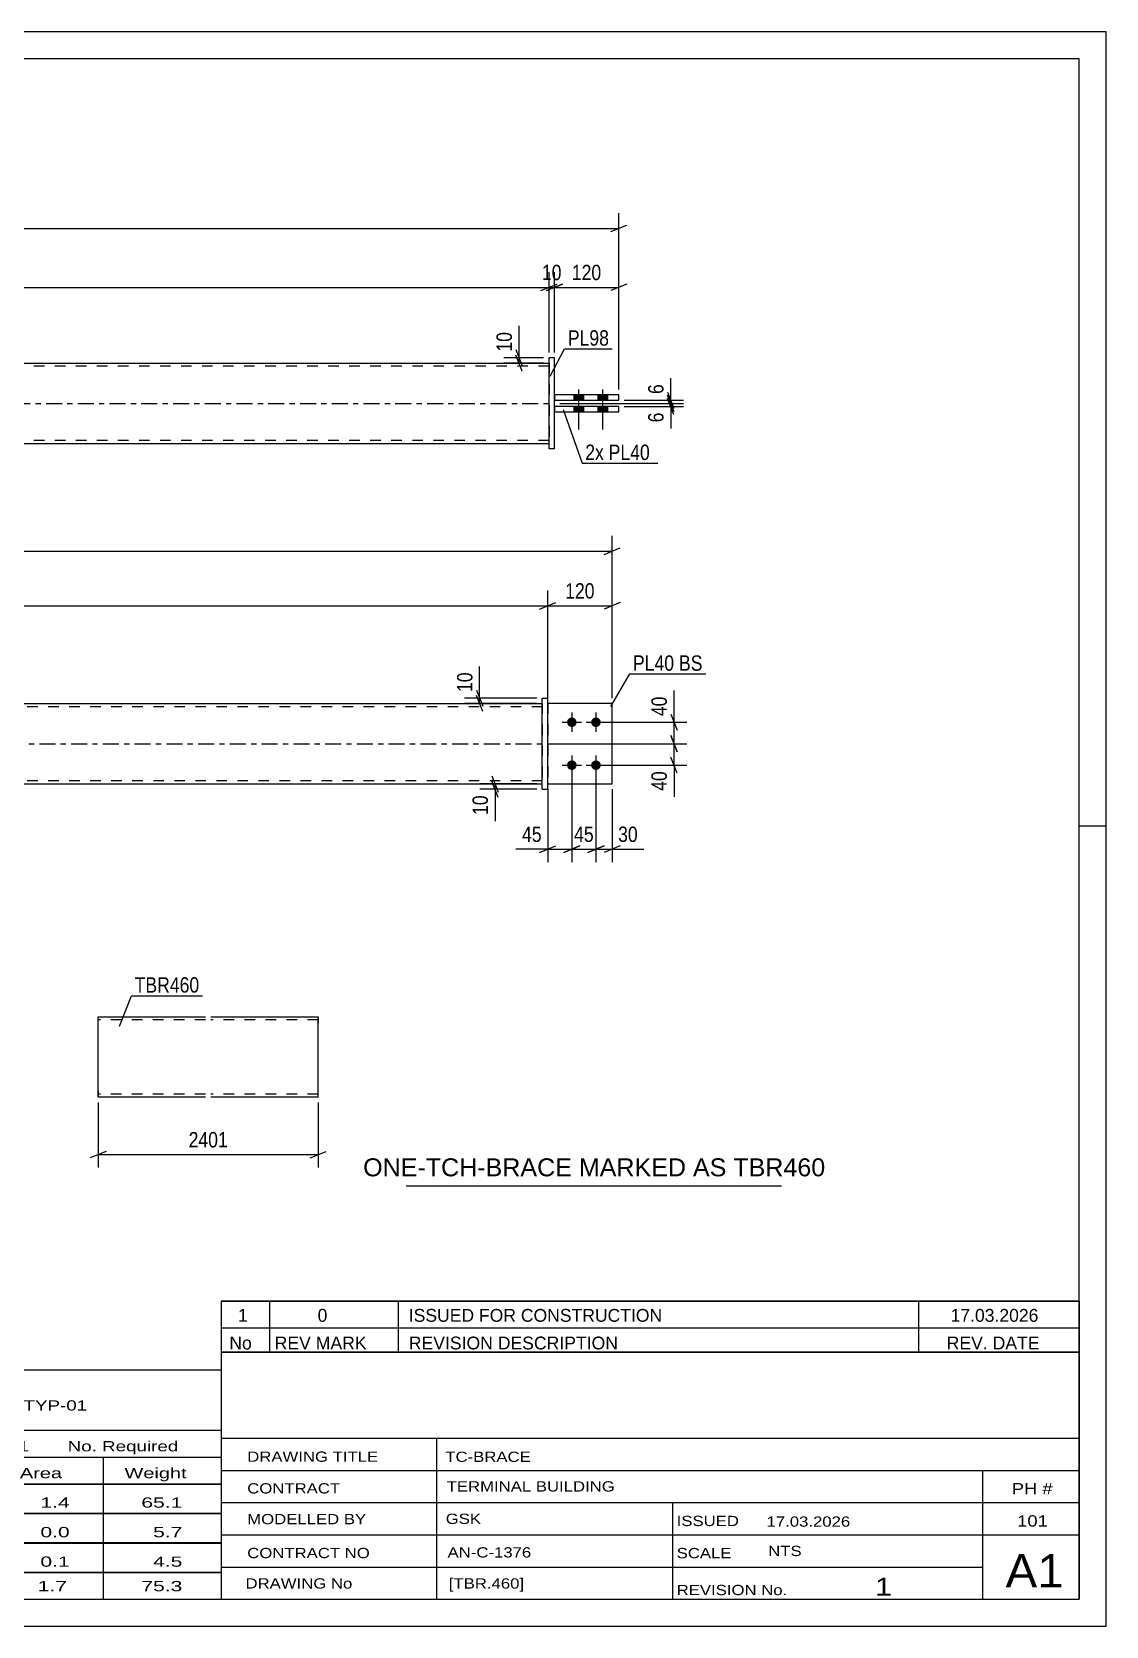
# Model space of a CAD drawing. Header units: millimetres. Extents: x 0 to 420, y 0 to 297.
# Drawn here: x 219.7 to 420, y 0 to 297 of the extents above; entities that cross this region are included whole.
import ezdxf

# ---------------------------------------------------------------- set-up
doc = ezdxf.new("R2010")
doc.units = ezdxf.units.MM
doc.linetypes.add('DXK_LINE_DOT2', pattern=[3.9198, 1.9599, -1.9599])
doc.linetypes.add('DXK_LINE_DOT3', pattern=[5.9187, 2.979, -0.9799, 0.9799, -0.9799])
doc.styles.add('Arial', font='ARIAL.TTF', dxfattribs={"height": 0.2})
doc.styles.add('Arial Narrow', font='ARIALN.TTF', dxfattribs={"height": 0.2})

# ---------------------------------------------------------------- blocks, each defined once
blk = doc.blocks.new('Unknown-581560066-1128')
at = {"color": 5, "linetype": 'Continuous'}
for p, q in [((420, 297), (0, 297)), ((420, 0), (420, 297)), ((415, 292), (5, 292)), ((415, 5), (415, 292)), ((420, 149), (415, 149)), ((5, 5), (415, 5)), ((0, 0), (420, 0))]:
    blk.add_line(p, q, dxfattribs=at)
blk = doc.blocks.new('Bolt-581560066-1807 - 1803')
at = {"linetype": 'Continuous'}
for points in [[(320.39, 169.29, -1), (320.39, 167.49, -1)], [(324.89, 169.29, -1), (324.89, 167.49, -1)], [(320.39, 161.29, -1), (320.39, 159.49, -1)], [(324.89, 161.29, -1), (324.89, 159.49, -1)]]:
    blk.add_hatch(color=1, dxfattribs=at).paths.add_polyline_path(points)
at = {"color": 1, "linetype": 'Continuous'}
for p, q in [((320.39, 170.19), (320.39, 166.59)), ((324.89, 170.19), (324.89, 166.59)), ((318.59, 168.39), (322.19, 168.39)), ((323.09, 168.39), (326.69, 168.39)), ((318.59, 160.39), (322.19, 160.39)), ((320.39, 162.19), (320.39, 158.59)), ((323.09, 160.39), (326.69, 160.39)), ((324.89, 162.19), (324.89, 158.59))]:
    blk.add_line(p, q, dxfattribs=at)
blk = doc.blocks.new('Part-581560066-1827 - 1803')
at = {"linetype": 'Continuous'}
blk.add_hatch(color=2, dxfattribs=at).paths.add_polyline_path([(133.59, 171.89), (132.79, 173.29), (134.39, 173.29)])
at = {"color": 2, "linetype": 'Continuous'}
for p, q in [((133.59, 171.89), (132.79, 173.29)), ((132.79, 173.29), (134.39, 173.29)), ((134.39, 173.29), (133.59, 171.89)), ((103.59, 171.89), (209.19, 171.89)), ((209.29, 171.89), (314.89, 171.89)), ((103.59, 156.89), (209.19, 156.89)), ((209.29, 156.89), (314.89, 156.89))]:
    blk.add_line(p, q, dxfattribs=at)
at = {"color": 7, "linetype": 'DXK_LINE_DOT2'}
for p, q in [((103.59, 156.89), (103.59, 171.89)), ((209.19, 171.29), (103.59, 171.29)), ((314.89, 171.29), (209.29, 171.29)), ((314.89, 171.89), (314.89, 156.89)), ((209.19, 157.49), (103.59, 157.49)), ((314.89, 157.49), (209.29, 157.49))]:
    blk.add_line(p, q, dxfattribs=at)
at = {"color": 7, "linetype": 'DXK_LINE_DOT3'}
for p, q in [((103.59, 164.39), (209.19, 164.39)), ((209.29, 164.39), (314.89, 164.39))]:
    blk.add_line(p, q, dxfattribs=at)
at = {"color": 2, "linetype": 'Continuous'}
blk.add_circle((133.59, 172.79), 1, dxfattribs=at)
blk = doc.blocks.new('Part-581560066-1832 - 1803')
at = {"color": 2, "linetype": 'Continuous'}
for p, q in [((327.89, 171.89), (315.89, 171.89)), ((327.89, 156.89), (327.89, 171.89)), ((315.89, 156.89), (327.89, 156.89))]:
    blk.add_line(p, q, dxfattribs=at)
at = {"color": 7, "linetype": 'DXK_LINE_DOT2'}
blk.add_line((315.89, 171.89), (315.89, 156.89), dxfattribs=at)
blk = doc.blocks.new('Part-581560066-1837 - 1803')
at = {"color": 7, "linetype": 'DXK_LINE_DOT2'}
for p, q in [((327.89, 171.89), (315.89, 171.89)), ((315.89, 171.89), (315.89, 156.89)), ((327.89, 156.89), (327.89, 171.89)), ((315.89, 156.89), (327.89, 156.89))]:
    blk.add_line(p, q, dxfattribs=at)
blk = doc.blocks.new('Part-581560066-1838 - 1803')
at = {"color": 2, "linetype": 'Continuous'}
for p, q in [((314.89, 155.89), (314.89, 172.89)), ((314.89, 172.89), (315.89, 172.89)), ((315.89, 155.89), (315.89, 172.89)), ((314.89, 155.89), (315.89, 155.89))]:
    blk.add_line(p, q, dxfattribs=at)
blk = doc.blocks.new('Part-581560066-2185 - 2166')
at = {"color": 2, "linetype": 'Continuous'}
for p, q in [((316.14, 219.3), (316.14, 236.3)), ((317.14, 236.3), (316.14, 236.3)), ((317.14, 219.3), (317.14, 236.3)), ((317.14, 219.3), (316.14, 219.3))]:
    blk.add_line(p, q, dxfattribs=at)
blk = doc.blocks.new('Bolt-581560066-2169 - 2166')
at = {"linetype": 'Continuous'}
for points in [[(322.54, 229.4), (320.74, 229.4), (320.74, 228.4), (322.54, 228.4)], [(322.54, 229.4), (320.74, 229.4), (320.74, 228.4), (322.54, 228.4)], [(327.04, 229.4), (325.24, 229.4), (325.24, 228.4), (327.04, 228.4)], [(327.04, 229.4), (325.24, 229.4), (325.24, 228.4), (327.04, 228.4)], [(322.54, 227.2), (320.74, 227.2), (320.74, 226.2), (322.54, 226.2)], [(322.54, 227.2), (320.74, 227.2), (320.74, 226.2), (322.54, 226.2)], [(327.04, 227.2), (325.24, 227.2), (325.24, 226.2), (327.04, 226.2)], [(327.04, 227.2), (325.24, 227.2), (325.24, 226.2), (327.04, 226.2)]]:
    blk.add_hatch(color=1, dxfattribs=at).paths.add_polyline_path(points)
at = {"color": 1, "linetype": 'Continuous'}
for p, q in [((320.74, 229.4), (320.74, 228.4)), ((320.74, 229.4), (320.74, 228.4)), ((321.64, 230.4), (321.64, 222.9)), ((321.64, 230.4), (321.64, 222.9)), ((322.54, 229.4), (322.54, 228.4)), ((322.54, 229.4), (322.54, 228.4)), ((325.24, 229.4), (325.24, 228.4)), ((325.24, 229.4), (325.24, 228.4)), ((326.14, 230.4), (326.14, 222.9)), ((326.14, 230.4), (326.14, 222.9)), ((327.04, 229.4), (327.04, 228.4)), ((327.04, 229.4), (327.04, 228.4)), ((320.74, 227.2), (320.74, 226.2)), ((320.74, 227.2), (320.74, 226.2)), ((322.54, 227.2), (322.54, 226.2)), ((322.54, 227.2), (322.54, 226.2)), ((325.24, 227.2), (325.24, 226.2)), ((325.24, 227.2), (325.24, 226.2)), ((327.04, 227.2), (327.04, 226.2)), ((327.04, 227.2), (327.04, 226.2))]:
    blk.add_line(p, q, dxfattribs=at)
blk = doc.blocks.new('Part-581560066-2190 - 2166')
at = {"color": 2, "linetype": 'Continuous'}
for p, q in [((329.14, 229.4), (317.14, 229.4)), ((329.14, 228.4), (329.14, 229.4)), ((317.14, 228.4), (329.14, 228.4))]:
    blk.add_line(p, q, dxfattribs=at)
at = {"color": 7, "linetype": 'DXK_LINE_DOT2'}
blk.add_line((317.14, 229.4), (317.14, 228.4), dxfattribs=at)
blk = doc.blocks.new('Part-581560066-2195 - 2166')
at = {"color": 2, "linetype": 'Continuous'}
for p, q in [((329.14, 227.2), (317.14, 227.2)), ((317.14, 226.2), (329.14, 226.2)), ((329.14, 226.2), (329.14, 227.2))]:
    blk.add_line(p, q, dxfattribs=at)
at = {"color": 7, "linetype": 'DXK_LINE_DOT2'}
blk.add_line((317.14, 227.2), (317.14, 226.2), dxfattribs=at)
blk = doc.blocks.new('Part-581560066-2200 - 2166')
at = {"linetype": 'Continuous'}
blk.add_hatch(color=2, dxfattribs=at).paths.add_polyline_path([(134.84, 227.8), (134.04, 229.2), (135.64, 229.2)])
at = {"color": 2, "linetype": 'Continuous'}
for p, q in [((104.84, 235.3), (210.44, 235.3)), ((210.54, 235.3), (316.14, 235.3)), ((134.84, 227.8), (134.04, 229.2)), ((134.04, 229.2), (135.64, 229.2)), ((135.64, 229.2), (134.84, 227.8)), ((104.84, 220.3), (210.44, 220.3)), ((210.54, 220.3), (316.14, 220.3))]:
    blk.add_line(p, q, dxfattribs=at)
at = {"color": 7, "linetype": 'DXK_LINE_DOT2'}
for p, q in [((104.84, 235.3), (104.84, 220.3)), ((210.44, 234.7), (104.84, 234.7)), ((316.14, 234.7), (210.54, 234.7)), ((316.14, 235.3), (316.14, 220.3)), ((210.44, 220.9), (104.84, 220.9)), ((316.14, 220.9), (210.54, 220.9))]:
    blk.add_line(p, q, dxfattribs=at)
at = {"color": 7, "linetype": 'DXK_LINE_DOT3'}
for p, q in [((104.84, 227.8), (210.44, 227.8)), ((210.54, 227.8), (316.14, 227.8))]:
    blk.add_line(p, q, dxfattribs=at)
at = {"color": 2, "linetype": 'Continuous'}
blk.add_circle((134.84, 228.7), 1, dxfattribs=at)
blk = doc.blocks.new('Part-581560066-1241 - 1223')
at = {"color": 2, "linetype": 'Continuous'}
for p, q in [((232.1, 99.73), (232.1, 113.53)), ((232.1, 113.53), (252.1, 113.53)), ((253.1, 113.53), (273.1, 113.53)), ((273.1, 113.53), (273.1, 113.44)), ((273.1, 113.44), (273.1, 112.33)), ((273.1, 98.53), (273.1, 112.33)), ((232.1, 98.62), (232.1, 99.73)), ((232.1, 98.53), (232.1, 98.62)), ((252.1, 98.53), (232.1, 98.53)), ((273.1, 98.53), (253.1, 98.53))]:
    blk.add_line(p, q, dxfattribs=at)
at = {"color": 7, "linetype": 'DXK_LINE_DOT2'}
for p, q in [((252.1, 112.93), (232.1, 112.93)), ((273.1, 112.93), (253.1, 112.93)), ((273.1, 112.33), (273.1, 113.18)), ((232.1, 99.73), (232.1, 98.88)), ((232.1, 99.13), (232.1, 99.17)), ((252.1, 99.13), (232.1, 99.13)), ((232.1, 98.53), (232.1, 98.53)), ((273.1, 99.13), (253.1, 99.13)), ((273.1, 99.13), (273.1, 99.17))]:
    blk.add_line(p, q, dxfattribs=at)
blk = doc.blocks.new('StraightDimension-581560066-1978 - 1803')
at = {"color": 7, "linetype": 'Continuous'}
for p, q in [((320.39, 159.39), (320.39, 142.34)), ((324.89, 159.39), (324.89, 142.34)), ((318.89, 144.14), (321.89, 145.34)), ((320.39, 144.74), (324.89, 144.74)), ((326.39, 145.34), (323.39, 144.14))]:
    blk.add_line(p, q, dxfattribs=at)
at = {"color": 0}
blk.add_wipeout([(325.07, 145.49), (325.07, 149.69), (320.21, 149.69), (320.21, 145.49)], dxfattribs=at)
at = {"color": 3, "style": 'Arial Narrow'}
blk.add_text('45', height=2.863, dxfattribs=at).set_placement((320.81, 146.09))
blk = doc.blocks.new('StraightDimension-581560066-1914 - 1803')
at = {"color": 7, "linetype": 'Continuous'}
for p, q in [((338.85, 169.89), (340.05, 166.89)), ((325.89, 168.39), (341.85, 168.39)), ((339.45, 164.39), (339.45, 168.39)), ((315.89, 164.39), (341.85, 164.39)), ((340.05, 162.89), (338.85, 165.89))]:
    blk.add_line(p, q, dxfattribs=at)
at = {"color": 0}
blk.add_wipeout([(338.7, 173.77), (334.5, 173.77), (334.5, 168.92), (338.7, 168.92)], dxfattribs=at)
at = {"color": 7, "linetype": 'Continuous'}
blk.add_line((339.45, 168.39), (339.45, 174.3), dxfattribs=at)
blk.add_line((339.45, 168.39), (339.45, 174.3), dxfattribs=at)
at = {"color": 3, "style": 'Arial Narrow'}
blk.add_text('40', height=2.863, rotation=90.0002, dxfattribs=at).set_placement((338.1, 169.52))
blk = doc.blocks.new('StraightDimension-581560066-1965 - 1803')
at = {"color": 7, "linetype": 'Continuous'}
for p, q in [((324.89, 159.39), (324.89, 142.34)), ((327.89, 155.89), (327.89, 142.34)), ((323.39, 144.14), (326.39, 145.34)), ((324.89, 144.74), (327.89, 144.74)), ((329.39, 145.34), (326.39, 144.14))]:
    blk.add_line(p, q, dxfattribs=at)
at = {"color": 0}
blk.add_wipeout([(333.27, 145.49), (333.27, 149.69), (328.42, 149.69), (328.42, 145.49)], dxfattribs=at)
at = {"color": 7, "linetype": 'Continuous'}
blk.add_line((327.89, 144.74), (333.8, 144.74), dxfattribs=at)
blk.add_line((327.89, 144.74), (333.8, 144.74), dxfattribs=at)
at = {"color": 3, "style": 'Arial Narrow'}
blk.add_text('30', height=2.863, dxfattribs=at).set_placement((329.02, 146.09))
blk = doc.blocks.new('StraightDimension-581560066-1902 - 1803')
at = {"color": 7, "linetype": 'Continuous'}
for p, q in [((313.89, 172.89), (300.36, 172.89)), ((302.61, 174.39), (303.81, 171.39)), ((303.81, 170.39), (302.61, 173.39)), ((303.21, 171.89), (303.21, 172.89)), ((313.89, 171.89), (300.36, 171.89))]:
    blk.add_line(p, q, dxfattribs=at)
at = {"color": 0}
blk.add_wipeout([(302.46, 178.27), (298.26, 178.27), (298.26, 173.42), (302.46, 173.42)], dxfattribs=at)
at = {"color": 7, "linetype": 'Continuous'}
blk.add_line((303.21, 172.89), (303.21, 178.8), dxfattribs=at)
blk.add_line((303.21, 172.89), (303.21, 178.8), dxfattribs=at)
at = {"color": 3, "style": 'Arial Narrow'}
blk.add_text('10', height=2.863, rotation=90.0002, dxfattribs=at).set_placement((301.86, 174.02))
blk = doc.blocks.new('StraightDimension-581560066-1847 - 1803')
at = {"color": 7, "linetype": 'Continuous'}
for p, q in [((314.39, 189.48), (317.39, 190.68)), ((315.89, 172.89), (315.89, 192.93)), ((315.89, 190.08), (327.89, 190.08)), ((329.39, 190.68), (326.39, 189.48)), ((327.89, 172.89), (327.89, 192.93))]:
    blk.add_line(p, q, dxfattribs=at)
at = {"color": 0}
blk.add_wipeout([(325.23, 190.83), (325.23, 195.03), (318.55, 195.03), (318.55, 190.83)], dxfattribs=at)
at = {"color": 3, "style": 'Arial Narrow'}
blk.add_text('120', height=2.863, dxfattribs=at).set_placement((319.15, 191.43))
blk = doc.blocks.new('StraightDimension-581560066-1848 - 1803')
at = {"color": 7, "linetype": 'Continuous'}
for p, q in [((104.09, 190.68), (101.09, 189.48)), ((102.59, 172.89), (102.59, 192.93)), ((102.59, 190.08), (315.89, 190.08)), ((314.39, 189.48), (317.39, 190.68)), ((315.89, 172.89), (315.89, 192.93))]:
    blk.add_line(p, q, dxfattribs=at)
at = {"color": 0}
blk.add_wipeout([(213.5, 190.83), (213.5, 195.03), (204.98, 195.03), (204.98, 190.83)], dxfattribs=at)
at = {"color": 3, "style": 'Arial Narrow'}
blk.add_text('2421', height=2.863, dxfattribs=at).set_placement((205.58, 191.43))
blk = doc.blocks.new('StraightDimension-581560066-1929 - 1803')
at = {"color": 7, "linetype": 'Continuous'}
for p, q in [((315.89, 164.39), (341.85, 164.39)), ((338.85, 165.89), (340.05, 162.89)), ((339.45, 160.39), (339.45, 164.39)), ((325.89, 160.39), (341.85, 160.39)), ((340.05, 158.89), (338.85, 161.89))]:
    blk.add_line(p, q, dxfattribs=at)
at = {"color": 0}
blk.add_wipeout([(338.7, 159.87), (334.5, 159.87), (334.5, 155.01), (338.7, 155.01)], dxfattribs=at)
at = {"color": 7, "linetype": 'Continuous'}
blk.add_line((339.45, 160.39), (339.45, 154.49), dxfattribs=at)
blk.add_line((339.45, 160.39), (339.45, 154.49), dxfattribs=at)
at = {"color": 3, "style": 'Arial Narrow'}
blk.add_text('40', height=2.863, rotation=90.0002, dxfattribs=at).set_placement((338.1, 155.61))
blk = doc.blocks.new('StraightDimension-581560066-1988 - 1803')
at = {"color": 7, "linetype": 'Continuous'}
for p, q in [((320.39, 159.39), (320.39, 142.34)), ((315.89, 155.89), (315.89, 142.34)), ((314.39, 144.14), (317.39, 145.34)), ((315.89, 144.74), (320.39, 144.74)), ((321.89, 145.34), (318.89, 144.14))]:
    blk.add_line(p, q, dxfattribs=at)
at = {"color": 0}
blk.add_wipeout([(315.37, 145.49), (315.37, 149.69), (310.51, 149.69), (310.51, 145.49)], dxfattribs=at)
at = {"color": 7, "linetype": 'Continuous'}
blk.add_line((315.89, 144.74), (309.98, 144.74), dxfattribs=at)
blk.add_line((315.89, 144.74), (309.98, 144.74), dxfattribs=at)
at = {"color": 3, "style": 'Arial Narrow'}
blk.add_text('45', height=2.863, dxfattribs=at).set_placement((311.11, 146.09))
blk = doc.blocks.new('StraightDimension-581560066-2005 - 1803')
at = {"color": 7, "linetype": 'Continuous'}
for p, q in [((305.49, 158.39), (306.69, 155.39)), ((313.89, 156.89), (303.24, 156.89)), ((313.89, 155.89), (303.24, 155.89)), ((306.69, 154.39), (305.49, 157.39)), ((306.09, 155.89), (306.09, 156.89))]:
    blk.add_line(p, q, dxfattribs=at)
at = {"color": 0}
blk.add_wipeout([(305.34, 155.37), (301.14, 155.37), (301.14, 150.51), (305.34, 150.51)], dxfattribs=at)
at = {"color": 7, "linetype": 'Continuous'}
blk.add_line((306.09, 155.89), (306.09, 149.99), dxfattribs=at)
blk.add_line((306.09, 155.89), (306.09, 149.99), dxfattribs=at)
at = {"color": 3, "style": 'Arial Narrow'}
blk.add_text('10', height=2.863, rotation=90.0002, dxfattribs=at).set_placement((304.74, 151.11))
blk = doc.blocks.new('StraightDimension-581560066-2122 - 1803')
at = {"color": 7, "linetype": 'Continuous'}
for p, q in [((90.59, 172.89), (90.59, 203.1)), ((327.89, 172.89), (327.89, 203.1)), ((92.09, 200.85), (89.09, 199.65)), ((90.59, 200.25), (327.89, 200.25)), ((326.39, 199.65), (329.39, 200.85))]:
    blk.add_line(p, q, dxfattribs=at)
at = {"color": 0}
blk.add_wipeout([(213.5, 201), (213.5, 205.2), (204.98, 205.2), (204.98, 201)], dxfattribs=at)
at = {"color": 3, "style": 'Arial Narrow'}
blk.add_text('2661', height=2.863, dxfattribs=at).set_placement((205.58, 201.6))
blk = doc.blocks.new('StraightDimension-581560066-2249 - 2166')
at = {"color": 7, "linetype": 'Continuous'}
for p, q in [((314.64, 248.8), (317.64, 250)), ((318.64, 250), (315.64, 248.8)), ((316.14, 237.3), (316.14, 252.25)), ((317.14, 237.3), (317.14, 252.25)), ((316.14, 249.4), (317.14, 249.4))]:
    blk.add_line(p, q, dxfattribs=at)
at = {"color": 0}
blk.add_wipeout([(319.06, 250.15), (319.06, 254.35), (314.21, 254.35), (314.21, 250.15)], dxfattribs=at)
at = {"color": 3, "style": 'Arial Narrow'}
blk.add_text('10', height=2.863, dxfattribs=at).set_placement((314.81, 250.75))
blk = doc.blocks.new('StraightDimension-581560066-2239 - 2166')
at = {"color": 7, "linetype": 'Continuous'}
for p, q in [((106.34, 250), (103.34, 248.8)), ((104.84, 237.3), (104.84, 252.25)), ((314.64, 248.8), (317.64, 250)), ((316.14, 237.3), (316.14, 252.25)), ((104.84, 249.4), (316.14, 249.4))]:
    blk.add_line(p, q, dxfattribs=at)
at = {"color": 0}
blk.add_wipeout([(214.74, 250.15), (214.74, 254.35), (206.23, 254.35), (206.23, 250.15)], dxfattribs=at)
at = {"color": 3, "style": 'Arial Narrow'}
blk.add_text('2401', height=2.863, dxfattribs=at).set_placement((206.83, 250.75))
blk = doc.blocks.new('StraightDimension-581560066-2259 - 2166')
at = {"color": 7, "linetype": 'Continuous'}
for p, q in [((315.64, 248.8), (318.64, 250)), ((317.14, 237.3), (317.14, 252.25)), ((330.64, 250), (327.64, 248.8)), ((329.14, 230.4), (329.14, 252.25)), ((317.14, 249.4), (329.14, 249.4))]:
    blk.add_line(p, q, dxfattribs=at)
at = {"color": 0}
blk.add_wipeout([(326.48, 250.15), (326.48, 254.35), (319.79, 254.35), (319.79, 250.15)], dxfattribs=at)
at = {"color": 3, "style": 'Arial Narrow'}
blk.add_text('120', height=2.863, dxfattribs=at).set_placement((320.39, 250.75))
blk = doc.blocks.new('StraightDimension-581560066-2208 - 2166')
at = {"color": 7, "linetype": 'Continuous'}
for p, q in [((91.84, 230.4), (91.84, 263.25)), ((329.14, 230.4), (329.14, 263.25)), ((93.34, 261), (90.34, 259.8)), ((91.84, 260.4), (329.14, 260.4)), ((327.64, 259.8), (330.64, 261))]:
    blk.add_line(p, q, dxfattribs=at)
at = {"color": 0}
blk.add_wipeout([(214.74, 261.15), (214.74, 265.35), (206.23, 265.35), (206.23, 261.15)], dxfattribs=at)
at = {"color": 3, "style": 'Arial Narrow'}
blk.add_text('2661', height=2.863, dxfattribs=at).set_placement((206.83, 261.75))
blk = doc.blocks.new('StraightDimension-581560066-2347 - 2166')
at = {"color": 7, "linetype": 'Continuous'}
for p, q in [((309.96, 237.8), (311.16, 234.8)), ((315.14, 236.3), (307.71, 236.3)), ((315.14, 235.3), (307.71, 235.3)), ((311.16, 233.8), (309.96, 236.8)), ((310.56, 235.3), (310.56, 236.3))]:
    blk.add_line(p, q, dxfattribs=at)
at = {"color": 0}
blk.add_wipeout([(309.81, 241.68), (305.61, 241.68), (305.61, 236.83), (309.81, 236.83)], dxfattribs=at)
at = {"color": 7, "linetype": 'Continuous'}
blk.add_line((310.56, 236.3), (310.56, 242.21), dxfattribs=at)
blk.add_line((310.56, 236.3), (310.56, 242.21), dxfattribs=at)
at = {"color": 3, "style": 'Arial Narrow'}
blk.add_text('10', height=2.863, rotation=90.0002, dxfattribs=at).set_placement((309.21, 237.43))
blk = doc.blocks.new('StraightDimension-581560066-2328 - 2166')
at = {"color": 7, "linetype": 'Continuous'}
for p, q in [((338.23, 229.3), (339.43, 226.3)), ((339.43, 225.7), (338.23, 228.7)), ((318.14, 227.8), (341.23, 227.8)), ((330.14, 227.2), (341.23, 227.2)), ((338.83, 227.2), (338.83, 227.8))]:
    blk.add_line(p, q, dxfattribs=at)
at = {"color": 0}
blk.add_wipeout([(338.08, 226.68), (333.88, 226.68), (333.88, 223.65), (338.08, 223.65)], dxfattribs=at)
at = {"color": 7, "linetype": 'Continuous'}
blk.add_line((338.83, 227.2), (338.83, 223.12), dxfattribs=at)
blk.add_line((338.83, 227.2), (338.83, 223.12), dxfattribs=at)
at = {"color": 3, "style": 'Arial Narrow'}
blk.add_text('6', height=2.86, rotation=90.0002, dxfattribs=at).set_placement((337.48, 224.25))
blk = doc.blocks.new('StraightDimension-581560066-2337 - 2166')
at = {"color": 7, "linetype": 'Continuous'}
for p, q in [((338.23, 229.9), (339.43, 226.9)), ((339.43, 226.3), (338.23, 229.3)), ((318.14, 227.8), (341.23, 227.8)), ((330.14, 228.4), (341.23, 228.4)), ((338.83, 227.8), (338.83, 228.4))]:
    blk.add_line(p, q, dxfattribs=at)
at = {"color": 0}
blk.add_wipeout([(338.08, 231.96), (333.88, 231.96), (333.88, 228.93), (338.08, 228.93)], dxfattribs=at)
at = {"color": 7, "linetype": 'Continuous'}
blk.add_line((338.83, 228.4), (338.83, 232.48), dxfattribs=at)
blk.add_line((338.83, 228.4), (338.83, 232.48), dxfattribs=at)
at = {"color": 3, "style": 'Arial Narrow'}
blk.add_text('6', height=2.86, rotation=90.0002, dxfattribs=at).set_placement((337.48, 229.53))
blk = doc.blocks.new('StraightDimension-581560066-1323 - 1223')
at = {"color": 7, "linetype": 'Continuous'}
for p, q in [((232.1, 97.53), (232.1, 85.43)), ((273.1, 97.53), (273.1, 85.43)), ((233.6, 88.43), (230.6, 87.23)), ((232.1, 87.83), (273.1, 87.83)), ((271.6, 87.23), (274.6, 88.43))]:
    blk.add_line(p, q, dxfattribs=at)
at = {"color": 0}
blk.add_wipeout([(256.86, 88.58), (256.86, 92.78), (248.35, 92.78), (248.35, 88.58)], dxfattribs=at)
at = {"color": 3, "style": 'Arial Narrow'}
blk.add_text('2401', height=2.863, dxfattribs=at).set_placement((248.95, 89.18))
blk = doc.blocks.new('Unknown-581560066-3543')
at = {"color": 7, "linetype": 'Continuous'}
for p, q in [((255, 60.55), (415, 60.55)), ((415, 60.55), (255, 60.55)), ((255, 60.55), (255, 55.55)), ((264, 60.55), (264, 55.55)), ((288, 60.55), (288, 55.55)), ((385, 60.55), (385, 55.55)), ((415, 60.55), (415, 55.55)), ((255, 55.55), (415, 55.55)), ((255, 55.55), (255, 51.05)), ((255, 55.55), (415, 55.55)), ((264, 55.55), (264, 51.05)), ((288, 55.55), (288, 51.05)), ((385, 55.55), (385, 51.05)), ((415, 55.55), (415, 51.05)), ((415, 51.05), (255, 51.05))]:
    blk.add_line(p, q, dxfattribs=at)
at = {"color": 7, "linetype": 'Continuous', "style": 'Arial Narrow'}
for s, height, width, p in [('1', 2.39, 1.196471, (258.16, 56.7)), ('0', 2.39, 1.196471, (273, 56.7)), ('ISSUED FOR CONSTRUCTION', 2.3861, 1.196471, (290, 56.7)), ('17.03.2026', 2.386, 1.196471, (391, 56.7)), ('No', 2.386, 1.2, (256.54, 51.55)), ('REV MARK', 2.386, 1.2, (265, 51.55)), ('REVISION DESCRIPTION', 2.3861, 1.2, (290, 51.55)), ('REV. DATE', 2.386, 1.2, (390.28, 51.55))]:
    blk.add_text(s, height=height, dxfattribs=dict(at, width=width)).set_placement(p)
blk = doc.blocks.new('Unknown-581560066-3542')
at = {"color": 7, "linetype": 'Continuous'}
for p, q in [((255, 51.05), (255, 5)), ((255, 51.05), (415, 51.05)), ((415, 51), (415, 5)), ((255, 35), (415, 35)), ((295.14, 35), (295.14, 5)), ((255, 29), (415, 29)), ((397, 5.05), (397, 29.05)), ((255, 23), (415, 23)), ((339.14, 23), (339.14, 5)), ((255, 17), (415, 17)), ((255, 11), (397, 11)), ((255, 5), (415, 5))]:
    blk.add_line(p, q, dxfattribs=at)
at = {"color": 7, "style": 'Arial Narrow'}
for s, height, width, p in [('DRAWING TITLE', 1.9089, 1.425378, (259.88, 30.61)), ('TC-BRACE', 1.909, 1.425378, (296.81, 30.59)), ('TERMINAL BUILDING', 1.9089, 1.425378, (297.06, 25.07)), ('CONTRACT', 1.909, 1.425378, (259.88, 24.71)), ('MODELLED BY', 1.9089, 1.425378, (259.88, 18.98)), ('GSK', 1.909, 1.425378, (296.88, 19.04)), ('ISSUED', 1.909, 1.425378, (339.94, 18.64)), ('17.03.2026', 1.909, 1.425378, (356.69, 18.52)), ('CONTRACT NO', 1.9089, 1.425378, (259.88, 12.66)), ('AN-C-1376', 1.909, 1.425378, (297.23, 12.78)), ('SCALE', 1.909, 1.425378, (339.94, 12.65)), ('A1', 6.204, 1.25, (401.24, 7.2)), ('DRAWING No', 1.909, 1.425378, (259.56, 7)), ('[TBR.460]', 1.909, 1.425378, (297.46, 6.99)), ('1', 3.34, 1.5, (376.91, 5.68)), ('REVISION No.', 1.9089, 1.425378, (339.94, 5.77))]:
    blk.add_text(s, height=height, dxfattribs=dict(at, width=width)).set_placement(p)
at = {"color": 7, "linetype": 'Continuous', "style": 'Arial Narrow'}
for s, height, width, p in [('PH #', 2.1, 1.42538, (402.4, 24.55)), ('101', 2.1, 1.42538, (403.41, 18.55)), ('NTS', 1.909, 1.425378, (357, 13.05))]:
    blk.add_text(s, height=height, dxfattribs=dict(at, width=width)).set_placement(p)
blk = doc.blocks.new('Unknown-581560066-3544')
at = {"color": 7, "linetype": 'Continuous'}
for p, q in [((95, 47.75), (255, 47.75)), ((95, 36.5), (95, 47.75)), ((255, 47.75), (255, 36.5)), ((95, 36.5), (255, 36.5)), ((95, 36.5), (95, 31.5)), ((255, 36.5), (255, 31.5)), ((95, 31.5), (255, 31.5)), ((95, 31.5), (95, 26.5)), ((119, 31.5), (119, 26.5)), ((154.5, 31.5), (154.5, 26.5)), ((180.5, 31.5), (180.5, 26.5)), ((193.5, 31.5), (193.5, 26.5)), ((211, 31.5), (211, 26.5)), ((233, 31.5), (233, 26.5)), ((255, 31.5), (255, 26.5)), ((95, 26.5), (255, 26.5)), ((95, 26.45), (95, 21.05)), ((95, 26.45), (255, 26.45)), ((119, 26.5), (119, 21)), ((154.5, 26.5), (154.5, 21)), ((180.5, 26.5), (180.5, 21)), ((193.5, 26.5), (193.5, 21)), ((211, 26.5), (211, 21)), ((233, 26.5), (233, 21)), ((255, 26.45), (255, 21.05)), ((95, 21.05), (255, 21.05)), ((95, 20.95), (95, 15.55)), ((95, 20.95), (255, 20.95)), ((119, 21), (119, 15.5)), ((154.5, 21), (154.5, 15.5)), ((180.5, 21), (180.5, 15.5)), ((193.5, 21), (193.5, 15.5)), ((211, 21), (211, 15.5)), ((233, 21), (233, 15.5)), ((255, 20.95), (255, 15.55)), ((95, 15.55), (255, 15.55)), ((95, 15.45), (95, 10.05)), ((95, 15.45), (255, 15.45)), ((119, 15.5), (119, 10)), ((154.5, 15.5), (154.5, 10)), ((180.5, 15.5), (180.5, 10)), ((193.5, 15.5), (193.5, 10)), ((211, 15.5), (211, 10)), ((233, 15.5), (233, 10)), ((255, 15.45), (255, 10.05)), ((95, 10.05), (255, 10.05)), ((95, 10), (255, 10)), ((95, 10), (95, 5)), ((211, 10), (211, 5)), ((233, 10), (233, 5)), ((255, 10), (255, 5)), ((95, 5), (255, 5))]:
    blk.add_line(p, q, dxfattribs=at)
at = {"color": 7, "style": 'Arial Narrow'}
for s, height, width, p in [('GENERAL NOTES & WELD DETAILS :', 2.8633, 1.4, (96.15, 40.06)), ('REFER TYP DRAWING TYP-01', 1.9089, 1.6, (179.7, 40.16)), ("MATERIAL LIST FOR ASSEMBLY MK'D", 1.9089, 1.6, (96.15, 32.56)), ('TBR460', 1.909, 1.794707, (187.59, 32.47)), ('1', 1.91, 1.794707, (217.08, 32.56)), ('No. Required', 1.9089, 1.6, (226.41, 32.56)), ('Mark', 1.909, 1.7, (96.34, 27.5)), ('Profile', 1.909, 1.7, (129.41, 27.5)), ('Material', 1.909, 1.7, (159.54, 27.56)), ('No.', 1.909, 1.7, (184.5, 27.56)), ('Length', 1.909, 1.7, (195, 27.56)), ('Area', 1.909, 1.7, (217.5, 27.56)), ('Weight', 1.909, 1.7, (237, 27.56))]:
    blk.add_text(s, height=height, dxfattribs=dict(at, width=width)).set_placement(p)
at = {"color": 7, "linetype": 'Continuous', "style": 'Arial Narrow'}
for s, height, width, p in [('TBR460', 1.909, 1.794707, (96.5, 22.06)), ('SHS150*6', 1.909, 1.794707, (121, 22.06)), ('E350', 1.909, 1.794707, (160.74, 22.06)), ('1', 1.91, 1.794707, (184.86, 22.06)), ('2401', 1.909, 1.794707, (197.58, 22.06)), ('1.4', 1.909, 1.794707, (221.32, 22.06)), ('65.1', 1.909, 1.794707, (240.14, 22.06)), ('PL40', 1.909, 1.794707, (96.5, 16.56)), ('PL10*120', 1.909, 1.794707, (121, 16.56)), ('E350', 1.909, 1.794707, (160.74, 16.56)), ('4', 1.91, 1.794707, (184.86, 16.56)), ('150', 1.909, 1.794707, (199.77, 16.56)), ('0.0', 1.909, 1.794707, (221.32, 16.56)), ('5.7', 1.909, 1.794707, (242.33, 16.56)), ('PL98', 1.909, 1.794707, (96.5, 11.06)), ('PL10*170', 1.909, 1.794707, (121, 11.06)), ('E350', 1.909, 1.794707, (160.74, 11.06)), ('2', 1.91, 1.794707, (184.86, 11.06)), ('170', 1.909, 1.794707, (199.77, 11.06)), ('0.1', 1.909, 1.794707, (221.32, 11.06)), ('4.5', 1.909, 1.794707, (242.33, 11.06)), ('Total', 1.909, 1.7, (197.33, 6.5)), ('1.7', 1.909, 1.794707, (220.83, 6.5)), ('75.3', 1.909, 1.794707, (240.14, 6.5))]:
    blk.add_text(s, height=height, dxfattribs=dict(at, width=width)).set_placement(p)
blk = doc.blocks.new('Unknown-581560066-3545')
at = {"color": 7, "linetype": 'Continuous'}
blk.add_line((289.5, 82.05), (359.5, 82.05), dxfattribs=at)
at = {"color": 7, "style": 'Arial'}
blk.add_text('ONE-TCH-BRACE MARKED AS TBR460', height=3.3428, dxfattribs=at).set_placement((281.49, 83.8))
blk = doc.blocks.new('MarkSet-581560066-2157 - 1803')
at = {"color": 0}
blk.add_wipeout([(339.47, 177.98), (339.47, 180.98), (331.79, 180.98), (331.79, 177.98)], dxfattribs=at)
blk.add_wipeout([(339.47, 177.98), (339.47, 180.98), (331.79, 180.98), (331.79, 177.98)], dxfattribs=at)
at = {"color": 30, "linetype": 'Continuous'}
blk.add_line((327.69, 171.32), (331.19, 177.38), dxfattribs=at)
at = {"color": 0}
blk.add_wipeout([(344.75, 177.98), (344.75, 180.98), (340.37, 180.98), (340.37, 177.98)], dxfattribs=at)
blk.add_wipeout([(344.75, 177.98), (344.75, 180.98), (340.37, 180.98), (340.37, 177.98)], dxfattribs=at)
at = {"color": 30, "linetype": 'Continuous'}
blk.add_line((331.19, 177.38), (345.35, 177.38), dxfattribs=at)
at = {"color": 3, "style": 'Arial Narrow'}
for s, p in [('PL40', (331.79, 177.98)), ('BS', (340.37, 177.98))]:
    blk.add_text(s, height=2.863, dxfattribs=at).set_placement(p)
blk = doc.blocks.new('Mark-581560066-2181 - 2166')
at = {"color": 0}
blk.add_wipeout([(327.33, 238.55), (327.33, 241.55), (319.65, 241.55), (319.65, 238.55)], dxfattribs=at)
blk.add_wipeout([(327.33, 238.55), (327.33, 241.55), (319.65, 241.55), (319.65, 238.55)], dxfattribs=at)
at = {"color": 30, "linetype": 'Continuous'}
for p, q in [((316.36, 232.87), (319.05, 237.95)), ((319.05, 237.95), (327.93, 237.95))]:
    blk.add_line(p, q, dxfattribs=at)
at = {"color": 3, "style": 'Arial Narrow'}
blk.add_text('PL98', height=2.863, dxfattribs=at).set_placement((319.65, 238.55))
blk = doc.blocks.new('MarkSet-581560066-2385 - 2166')
at = {"color": 0}
blk.add_wipeout([(326.36, 217.24), (326.36, 220.24), (322.89, 220.24), (322.89, 217.24)], dxfattribs=at)
blk.add_wipeout([(326.36, 217.24), (326.36, 220.24), (322.89, 220.24), (322.89, 217.24)], dxfattribs=at)
at = {"color": 30, "linetype": 'Continuous'}
blk.add_line((318.75, 226.66), (322.29, 216.64), dxfattribs=at)
at = {"color": 0}
blk.add_wipeout([(334.93, 217.24), (334.93, 220.24), (327.26, 220.24), (327.26, 217.24)], dxfattribs=at)
blk.add_wipeout([(334.93, 217.24), (334.93, 220.24), (327.26, 220.24), (327.26, 217.24)], dxfattribs=at)
at = {"color": 30, "linetype": 'Continuous'}
blk.add_line((322.29, 216.64), (336.43, 216.64), dxfattribs=at)
at = {"color": 3, "style": 'Arial Narrow'}
for s, p in [('2x', (322.89, 217.24)), ('PL40', (327.26, 217.24))]:
    blk.add_text(s, height=2.863, dxfattribs=at).set_placement(p)
blk = doc.blocks.new('Mark-581560066-1236 - 1223')
at = {"color": 0}
blk.add_wipeout([(250.94, 118.02), (250.94, 121.02), (238.89, 121.02), (238.89, 118.02)], dxfattribs=at)
blk.add_wipeout([(250.94, 118.02), (250.94, 121.02), (238.89, 121.02), (238.89, 118.02)], dxfattribs=at)
at = {"color": 30, "linetype": 'Continuous'}
for p, q in [((236.06, 111.77), (238.29, 117.42)), ((238.29, 117.42), (251.54, 117.42))]:
    blk.add_line(p, q, dxfattribs=at)
at = {"color": 3, "style": 'Arial Narrow'}
blk.add_text('TBR460', height=2.863, dxfattribs=at).set_placement((238.89, 118.02))

msp = doc.modelspace()

# ---------------------------------------------------------------- block references
for name in ['Unknown-581560066-1128', 'Part-581560066-2200 - 2166', 'Part-581560066-2185 - 2166', 'Part-581560066-2190 - 2166', 'Bolt-581560066-2169 - 2166', 'Part-581560066-2195 - 2166', 'Part-581560066-1827 - 1803', 'Part-581560066-1838 - 1803', 'Part-581560066-1832 - 1803', 'Part-581560066-1837 - 1803', 'Bolt-581560066-1807 - 1803', 'Part-581560066-1241 - 1223', 'Unknown-581560066-3545', 'Unknown-581560066-3543', 'Unknown-581560066-3542', 'Unknown-581560066-3544']:
    msp.add_blockref(name, (0, 0))

# ---------------------------------------------------------------- next in the draw order: block references
for name in ['StraightDimension-581560066-2249 - 2166', 'StraightDimension-581560066-1902 - 1803', 'StraightDimension-581560066-1914 - 1803', 'StraightDimension-581560066-1978 - 1803', 'Mark-581560066-1236 - 1223', 'StraightDimension-581560066-1323 - 1223']:
    msp.add_blockref(name, (0, 0))

# ---------------------------------------------------------------- next in the draw order: block references
for name in ['StraightDimension-581560066-2239 - 2166', 'StraightDimension-581560066-1847 - 1803', 'StraightDimension-581560066-1965 - 1803']:
    msp.add_blockref(name, (0, 0))

# ---------------------------------------------------------------- next in the draw order: block references
for name in ['StraightDimension-581560066-2259 - 2166', 'StraightDimension-581560066-1848 - 1803', 'StraightDimension-581560066-1929 - 1803']:
    msp.add_blockref(name, (0, 0))

# ---------------------------------------------------------------- next in the draw order: block references
for name in ['StraightDimension-581560066-2208 - 2166', 'StraightDimension-581560066-2122 - 1803', 'StraightDimension-581560066-1988 - 1803']:
    msp.add_blockref(name, (0, 0))

# ---------------------------------------------------------------- next in the draw order: block references
for name in ['StraightDimension-581560066-2347 - 2166', 'StraightDimension-581560066-2328 - 2166', 'MarkSet-581560066-2157 - 1803', 'StraightDimension-581560066-2005 - 1803']:
    msp.add_blockref(name, (0, 0))

# ---------------------------------------------------------------- next in the draw order: block references
msp.add_blockref('StraightDimension-581560066-2337 - 2166', (0, 0))

# ---------------------------------------------------------------- next in the draw order: block references
for name in ['Mark-581560066-2181 - 2166', 'MarkSet-581560066-2385 - 2166']:
    msp.add_blockref(name, (0, 0))

doc.saveas('drawing.dxf')
